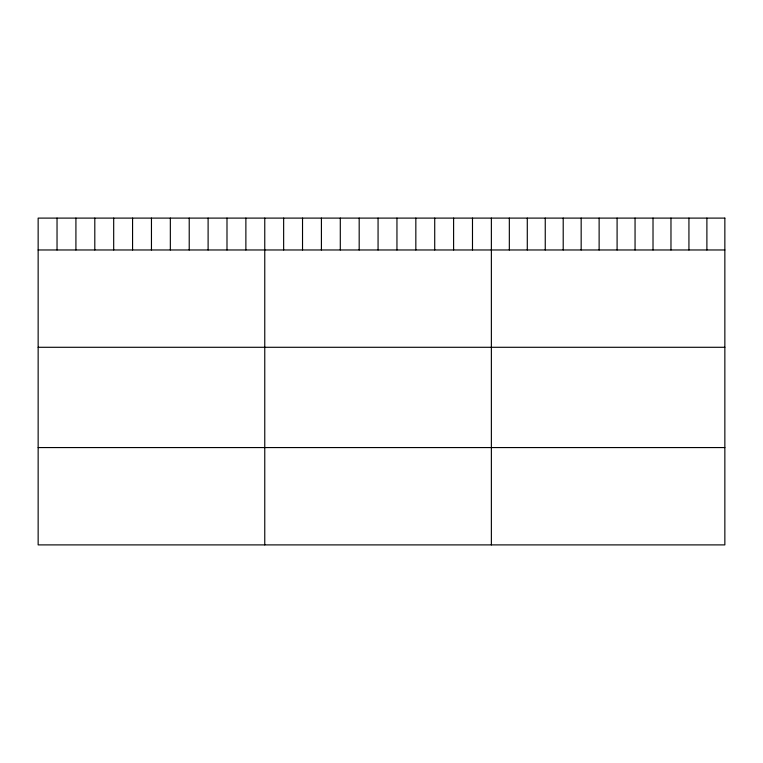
<?xml version="1.0" encoding="UTF-8"?>
<svg xmlns="http://www.w3.org/2000/svg" width="763" height="763" viewBox="0 0 763 763"><rect width="100%" height="100%" fill="white"/><g stroke="black" fill="none" stroke-linecap="round" stroke-linejoin="round"><path stroke-width="1.14" d="M38.15 249.968L724.85 249.968M38.15 347.289L724.85 347.289M38.15 447.566L724.85 447.566M706.891 218.104L706.891 249.968M688.932 218.104L688.932 249.968M670.973 218.104L670.973 249.968M653.014 218.104L653.014 249.968M635.054 218.104L635.054 249.968M617.095 218.104L617.095 249.968M599.127 218.104L599.127 249.968M581.168 218.104L581.168 249.968M563.208 218.104L563.208 249.968M545.249 218.104L545.249 249.968M527.29 218.104L527.29 249.968M509.331 218.104L509.331 249.968M491.372 218.104L491.372 544.896M472.488 218.104L472.488 249.968M453.603 218.104L453.603 249.968M434.719 218.104L434.719 249.968M415.835 218.104L415.835 249.968M396.951 218.104L396.951 249.968M378.066 218.104L378.066 249.968M359.182 218.104L359.182 249.968M340.298 218.104L340.298 249.968M321.414 218.104L321.414 249.968M302.529 218.104L302.529 249.968M283.645 218.104L283.645 249.968M264.761 218.104L264.761 544.896M245.877 218.104L245.877 249.968M226.993 218.104L226.993 249.968M208.108 218.104L208.108 249.968M189.224 218.104L189.224 249.968M170.34 218.104L170.34 249.968M151.456 218.104L151.456 249.968M132.571 218.104L132.571 249.968M113.687 218.104L113.687 249.968M94.803 218.104L94.803 249.968M75.918 218.104L75.918 249.968M57.034 218.104L57.034 249.968M724.85 218.104L38.15 218.104L38.15 544.896L724.85 544.896L724.85 218.104"/></g></svg>
